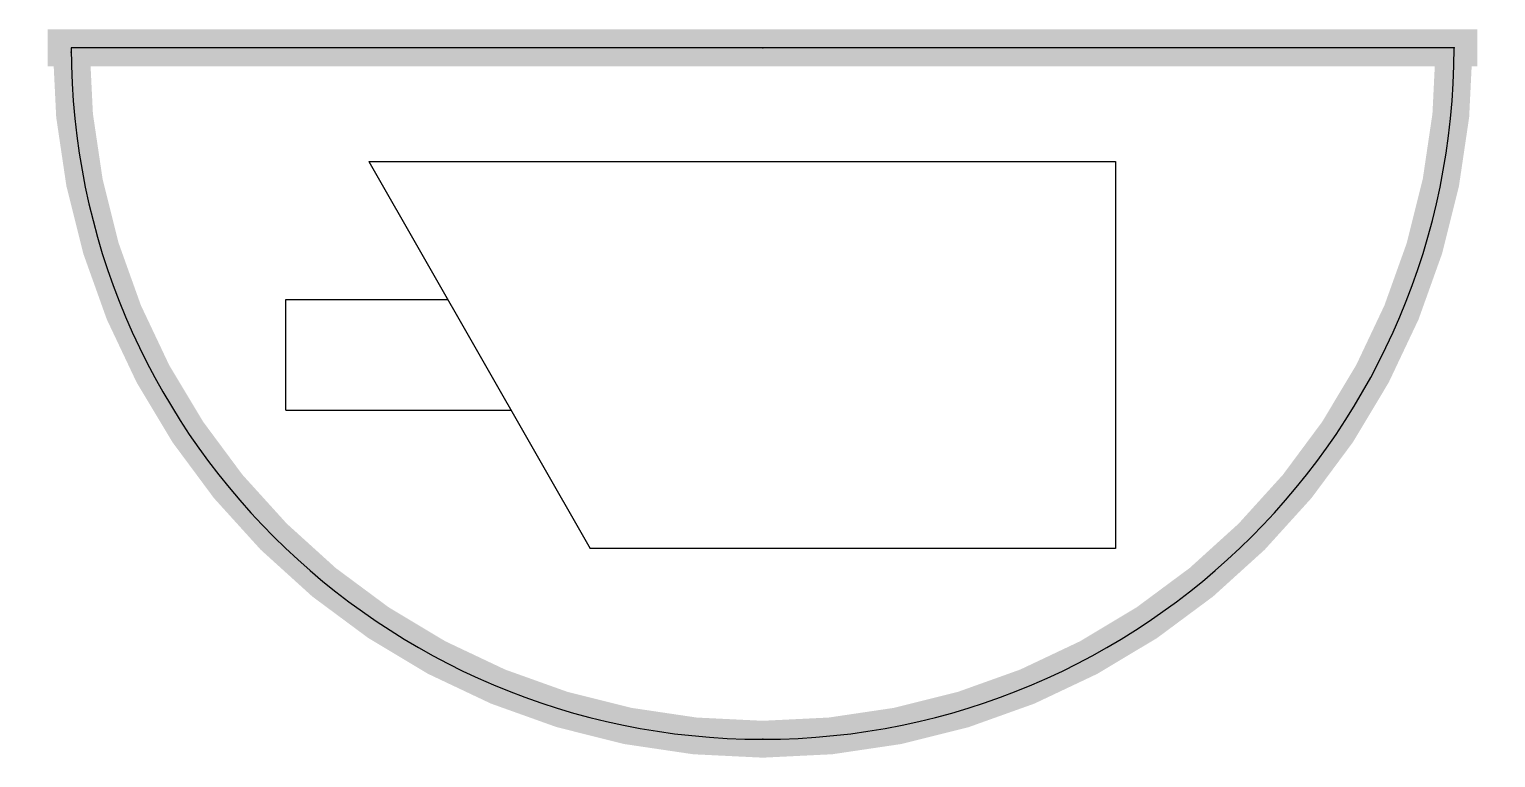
# Model space of a CAD drawing. Extents: x -398 to 398, y -385 to 10.
import ezdxf
from ezdxf.enums import TextEntityAlignment as Align

# ---------------------------------------------------------------- set-up
doc = ezdxf.new("R2010")
doc.units = 0
doc.header["$LTSCALE"] = 1000
doc.header["$MEASUREMENT"] = 0
doc.layers.add('EQUIP-安防', color=3, linetype='Continuous')
doc.styles.get("Standard").update_dxf_attribs({"font": 'gbenor.shx', "bigfont": 'gbcbig.shx'})

# ---------------------------------------------------------------- blocks, each defined once
blk = doc.blocks.new('$equip$00002731')
at = {"layer": 'EQUIP-安防', "color": 3}
for p, q in [((0.7502, 0), (-0.7498, 0)), ((-0.427, -0.1232), (-0.187, -0.5432)), ((-0.427, -0.1232), (0.383, -0.1232)), ((0.383, -0.1232), (0.383, -0.5432)), ((-0.517, -0.2732), (-0.3413, -0.2732)), ((-0.517, -0.3932), (-0.517, -0.2732)), ((-0.517, -0.3932), (-0.2727, -0.3932)), ((0.383, -0.5432), (-0.187, -0.5432))]:
    blk.add_line(p, q, dxfattribs=at)
at = {"layer": 'EQUIP-安防', "color": 3, "const_width": 0.04}
for points in [[(-0.7498, 0), (-0.7753, 0)], [(0.7502, 0), (0.7753, 0)]]:
    blk.add_lwpolyline(points, dxfattribs=at)
blk.add_lwpolyline([(0.7502, 0, -1), (-0.7498, 0), (0.7502, 0), (0.7502, 0, -1), (-0.7498, 0, -1.517539)], format="xyb", dxfattribs=at)
at = {"layer": 'EQUIP-安防', "color": 3}
blk.add_arc((0.0002, 0), 0.75, 180, 0, dxfattribs=at)
for p in [(0.0002, 0), (0.7502, 0), (-0.7498, -0.0047), (0.0002, -0.75)]:
    blk.add_point(p, dxfattribs=at)
at = {"layer": 'EQUIP-安防', "color": 3, "flags": 1}
for tag in ['A', 'REMARK']:
    blk.add_attdef(tag, text='', height=0.00002, dxfattribs=at).set_placement((0, 0), align=Align.MIDDLE_CENTER)

msp = doc.modelspace()

# ---------------------------------------------------------------- block references
at = {"layer": 'EQUIP-安防', "xscale": 500, "yscale": 500, "zscale": 500}
msp.add_blockref('$equip$00002731', (0, 0), dxfattribs=at)

doc.saveas('drawing.dxf')
